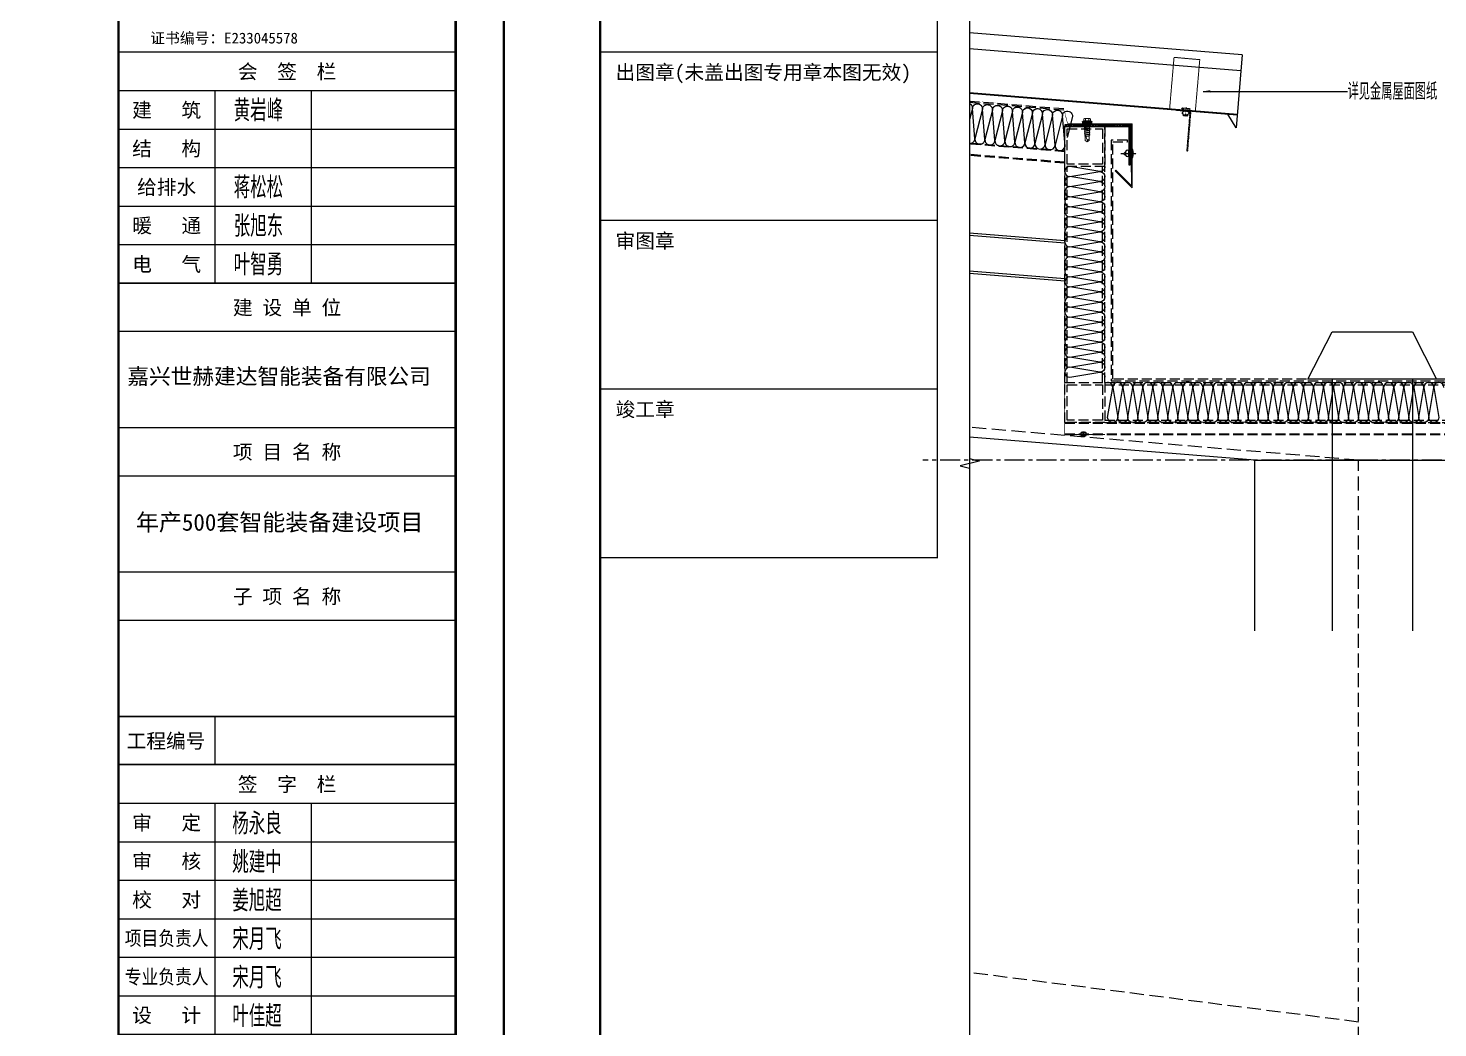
# Model space of a CAD drawing. Extents: x -160106 to 966792, y -663931 to 1550022.
# Drawn here: x -61310 to -59554, y -86193 to -84947 of the extents above; entities that cross this region are included whole.
import ezdxf
from ezdxf.enums import TextEntityAlignment as Align
from ezdxf.xclip import XClip

# ---------------------------------------------------------------- set-up
doc = ezdxf.new("R2010")
doc.units = 0
for name, pattern in [('CENTER', [2, 1.25, -0.25, 0.25, -0.25]), ('DASH', [0.35, 0.25, -0.1]), ('ZN-CENTER', [2, 1.25, -0.25, 0.25, -0.25]), ('ZN-DASH', [0.35, 0.25, -0.1])]:
    doc.linetypes.add(name, pattern=pattern)
for name, color, linetype in [('!ZN6-虚线-8', 8, 'ZN-DASH'), ('!ZN6-轴线-1', 1, 'ZN-CENTER'), ('0-cxFrame', 155, 'Continuous'), ('3符号', 173, 'Continuous'), ('A-AXIS-SYMB', 3, 'Continuous'), ('A-LIN-V', 9, 'Continuous'), ('BWM', 8, 'Continuous'), ('CEN', 1, 'CENTER'), ('DIM', 173, 'Continuous'), ('HATCH', 66, 'Continuous'), ('qianming', 155, 'Continuous'), ('SCREW', 233, 'Continuous'), ('SEAMLOK75 - SHEET', 6, 'Continuous'), ('TEXT', 7, 'Continuous'), ('拉铆钉', 243, 'Continuous'), ('紧固件', 40, 'Continuous'), ('配件', 233, 'Continuous'), ('钢承板', 253, 'Continuous')]:
    doc.layers.add(name, color=color, linetype=linetype)
for name, color, linetype, lineweight in [('0-cxText', 131, 'Continuous', 25), ('0CABR-零部件（螺钉、螺栓、五金件）', 53, 'Continuous', 13), ('S-dim', 81, 'Continuous', 0), ('T码、堵头、配件', 6, 'Continuous', 13), ('屋面板', 6, 'Continuous', 13)]:
    doc.layers.add(name, color=color, linetype=linetype, lineweight=lineweight)
doc.styles.add('BZHZ', font='bzxw', dxfattribs={"width": 0.8, "bigfont": 'bzhz'})
doc.styles.add('cx_biaoti', font='')
doc.styles.add('cx_tuming', font='simhei.ttf')
doc.styles.add('cx_tuqian1', font='')
doc.styles.add('DHTEXT-1', font='ROMANS.shx', dxfattribs={"width": 0.7, "bigfont": 'CHINESE.shx'})
doc.styles.add('图框宋体', font='', dxfattribs={"width": 0.75})
doc.styles.add('黑体', font='simhei.ttf', dxfattribs={"height": 12})
doc.styles.get('cx_biaoti').set_extended_font_data('SimSun')
doc.styles.get('cx_tuqian1').set_extended_font_data('SimSun')
doc.styles.get('图框宋体').set_extended_font_data('SimSun')
doc.dimstyles.new('ZN6', dxfattribs={"dimscale": 6, "dimtxt": 2.5, "dimasz": 1.5, "dimexe": 1, "dimexo": 2, "dimgap": 0.9, "dimtad": 1, "dimdec": 0, "dimdsep": 46, "dimtxsty": 'DHTEXT-1', "dimblk": 'ARCHTICK', "dimcen": 2.5, "dimclrd": 173, "dimclre": 173, "dimclrt": 7, "dimazin": 2, "dimtfac": 1, "dimtdec": 1, "dimtix": 1, "dimtmove": 2, "dimatfit": 3, "dimfxl": 0, "dimtolj": 1, "dimtzin": 0, "dimarcsym": 0})

# ---------------------------------------------------------------- blocks, each defined once
blk = doc.blocks.new('zjcx_lan_huiqian(Dragon)')
for p, q in [((-7000, -800), (0, -800)), ((-5000, -800), (-5000, -4799.999999999942)), ((-3000, -800), (-3000, -4799.999999999942)), ((-7000, -1600), (0, -1600)), ((-7000, -2400), (0, -2400)), ((-7000, -3200), (0, -3200)), ((-7000, -3999.999999999942), (0, -3999.999999999942))]:
    blk.add_line(p, q)
at = {"const_width": 30}
blk.add_lwpolyline([(-7000, 0), (0, 0)], dxfattribs=at)
blk.add_lwpolyline([(-7000, 0), (0, 0), (0, -4799.999999999942), (-7000, -4799.999999999942)], close=True, dxfattribs=at)
at = {"style": 'cx_biaoti'}
for s, p in [('会  签  栏', (-3500, -400)), ('建   筑', (-6000, -1200)), ('结   构', (-6000, -2000)), ('给排水', (-6000, -2800)), ('暖   通', (-6000, -3600)), ('电   气', (-6000, -4399.999999999942))]:
    blk.add_text(s, height=300, dxfattribs=at).set_placement(p, align=Align.MIDDLE)
blk = doc.blocks.new('T-汇签(Dragon)')
at = {"layer": '0-cxFrame'}
blk.add_blockref('zjcx_lan_huiqian(Dragon)', (0, 0), dxfattribs=at)
at = {"layer": 'qianming', "style": 'BZHZ', "width": 0.8}
for s, p in [('黄岩峰', (-4094.274719055444, -1189.085663748607)), ('蒋松松', (-4094.274719055444, -2789.085663748607)), ('张旭东', (-4094.274719055444, -3589.085663748607)), ('叶智勇', (-4094.274719055444, -4389.085663748607))]:
    blk.add_text(s, height=450, dxfattribs=at).set_placement(p, align=Align.MIDDLE)
blk = doc.blocks.new('zjcx_TT(Dragon)')
at = {"layer": '0-cxFrame', "const_width": 30}
blk.add_lwpolyline([(-7000.000000000002, -10200.16164032678), (-1.818989403545856e-12, -10200.16164032678), (0, 0), (-7000, 0)], close=True, dxfattribs=at)
at = {"color": 7, "style": 'cx_biaoti'}
blk.add_text('证书编号：E233045578', height=225, dxfattribs=at).set_placement((-6339.944134078192, -10022.25892318354))
blk = doc.blocks.new('zjcx_lan_qianzi(Dragon)')
for p, q in [((-7000, 4799.999999999942), (0, 4799.999999999942)), ((-5000, 4799.999999999942), (-5000, 0)), ((-3000, 4799.999999999942), (-3000, 0)), ((-7000, 3999.999999999942), (0, 3999.999999999942)), ((-7000, 3199.999999999942), (0, 3199.999999999942)), ((-7000, 2399.999999999942), (0, 2399.999999999942)), ((-7000, 1600), (0, 1600)), ((-7000, 800), (0, 800))]:
    blk.add_line(p, q)
at = {"const_width": 30}
blk.add_lwpolyline([(-7000, 5599.999999999942), (0, 5599.999999999942)], dxfattribs=at)
blk.add_lwpolyline([(-7000, 5599.999999999942), (0, 5599.999999999942), (0, 0), (-7000, 0)], close=True, dxfattribs=at)
at = {"style": 'cx_biaoti'}
for s, p in [('签  字  栏', (-3500, 5199.999999999942)), ('审   定', (-6000, 4399.999999999942)), ('审   核', (-6000, 3599.999999999942)), ('校   对', (-6000, 2799.999999999942)), ('设   计', (-6000, 400))]:
    blk.add_text(s, height=300, dxfattribs=at).set_placement(p, align=Align.MIDDLE)
at = {"style": 'cx_biaoti', "width": 0.85}
for s, p in [('项目负责人', (-6000, 1999.999999999942)), ('专业负责人', (-6000, 1200))]:
    blk.add_text(s, height=300, dxfattribs=at).set_placement(p, align=Align.MIDDLE)
blk = doc.blocks.new('T-签字(Dragon)')
at = {"layer": '0-cxFrame'}
blk.add_blockref('zjcx_lan_qianzi(Dragon)', (0, 0), dxfattribs=at)
at = {"layer": 'qianming', "style": 'BZHZ', "width": 0.8}
for s, p in [('杨永良', (-4124.450566217547, 4400.18369734276)), ('姚建中', (-4124.450566217547, 3600.18369734276)), ('姜旭超', (-4124.450566217547, 2800.18369734276)), ('宋月飞', (-4124.450566217547, 2000.18369734276)), ('宋月飞', (-4124.450566217547, 1200.18369734276)), ('叶佳超', (-4124.450566217547, 400.183697342818))]:
    blk.add_text(s, height=450, dxfattribs=at).set_placement(p, align=Align.MIDDLE)
blk = doc.blocks.new('zjcx_lan_xiangmu(Dragon)')
for p, q in [((-6999.999999999985, 8999.830898785018), (1.455191522836685e-11, 8999.830898785018)), ((-6999.999999999985, 5999.830898785018), (1.455191522836685e-11, 5999.830898785018)), ((-6999.999999999985, 2999.830898785018), (1.455191522836685e-11, 2999.830898785018)), ((-4999.999915669498, 999.999887298196), (-4999.999915669498, 0))]:
    blk.add_line(p, q)
at = {"const_width": 30}
for points in [[(-6999.999999999985, 9999.830898785018), (1.455191522836685e-11, 9999.830898785018)], [(-6999.999999999985, 6999.830898785018), (1.455191522836685e-11, 6999.830898785018)], [(-6999.999999999985, 6999.830898785018), (1.455191522836685e-11, 6999.830898785018)], [(-6999.999999999985, 3999.830898785018), (1.455191522836685e-11, 3999.830898785018)], [(-6999.999999999985, 3999.830898785018), (1.455191522836685e-11, 3999.830898785018)], [(-6999.999999999985, 999.8308987850178), (1.455191522836685e-11, 999.8308987850178)], [(-7000, 0), (0, 0)]]:
    blk.add_lwpolyline(points, dxfattribs=at)
blk.add_lwpolyline([(-6999.999999999971, 9999.830898785018), (0, 9999.830898785018), (0, 0), (-6999.999999999985, 0)], close=True)
at = {"style": 'cx_biaoti'}
for s, p in [('建 设 单 位', (-3499.999999999985, 9499.830898785018)), ('项 目 名 称', (-3499.999999999985, 6499.830898785018)), ('子 项 名 称', (-3499.999999999985, 3499.830898785018)), ('工程编号', (-6012.70547600952, 499.999887298196))]:
    blk.add_text(s, height=300, dxfattribs=at).set_placement(p, align=Align.MIDDLE)
blk = doc.blocks.new('T-项目(Dragon)')
blk.add_blockref('zjcx_lan_xiangmu(Dragon)', (0, 0))
at = {"color": 3, "style": 'cx_tuming'}
for s, height, p in [('嘉兴世赫建达智能装备有限公司', 330, (-6816.12223756907, 7900.783937459113)), ('年产500套智能装备建设项目 ', 350, (-6637.724719101214, 4858.93202238041))]:
    blk.add_text(s, height=height, dxfattribs=at).set_placement(p)
blk = doc.blocks.new('zjcx_T2(Dragon)')
at = {"layer": '0-cxFrame', "const_width": 50}
blk.add_lwpolyline([(-7000.000000000015, 40000), (0, 40000), (0, 0), (-6999.999999999993, 0)], close=True, dxfattribs=at)
at = {"layer": '0-cxFrame'}
for name, p in [('zjcx_TT(Dragon)', (0, 40000)), ('T-汇签(Dragon)', (0, 29799.99999999999)), ('T-项目(Dragon)', (0, 15000.16910121497)), ('T-签字(Dragon)', (0, 9400.169101215026))]:
    blk.add_blockref(name, p, dxfattribs=at)
blk = doc.blocks.new('zjcx_lan_xinxi(Dragon)')
for p, q in [((7000, -3200), (0, -3200)), ((7000, -6700), (0, -6700)), ((7000, -10200), (0, -10200)), ((7000, -13700), (0, -13700)), ((7000, -17200), (0, -17200))]:
    blk.add_line(p, q)
at = {"const_width": 25}
blk.add_lwpolyline([(0, -20700), (7000, -20700), (7000, 0), (0, 0)], close=True, dxfattribs=at)
for points in [[(2500, -3200), (2500, 0)], [(4500, -3200), (4500, 0)], [(0, -800), (7000, -800)], [(0, -1600), (7000, -1600)], [(0, -2400), (7000, -2400)]]:
    blk.add_lwpolyline(points)
for points in [[(7000, -3200), (7000, 0)], [(0, -3200), (7000, -3200)], [(0, -20700), (7000, -20700), (7000, -3200)], [(0, -20700), (7000, -20700)]]:
    blk.add_lwpolyline(points, dxfattribs=at)
at = {"style": '图框宋体'}
for s, p in [('实   名', (3500, -400)), ('签   名', (5750, -400)), ('项目负责人', (1204.01057605783, -1200)), ('专业负责人', (1250.000000000116, -2000)), ('设  计  人', (1250.000000000116, -2800))]:
    blk.add_text(s, height=300, dxfattribs=at).set_placement(p, align=Align.MIDDLE)
for s, p in [('注册（执业）章', (318.3070923574269, -3771.249459879589)), ('预留章', (318.3070923574269, -7271.249459879589)), ('出图章(未盖出图专用章本图无效)', (318.3070923574269, -10771.24945987959)), ('审图章', (318.3070923574269, -14271.24945987959)), ('竣工章', (318.3070923574269, -17771.24945987959))]:
    blk.add_text(s, height=300, dxfattribs=at).set_placement(p)
blk = doc.blocks.new('T-信息(Dragon)')
at = {"layer": '0-cxFrame'}
blk.add_blockref('zjcx_lan_xinxi(Dragon)', (0, 0), dxfattribs=at)
at = {"layer": 'qianming', "color": 3, "style": 'cx_biaoti'}
for s, p in [('宋月飞', (3584.535998108375, -1167.862798611372)), ('宋月飞', (3584.535998108375, -1967.862798611372)), ('叶佳超', (3584.535998108375, -2767.862798611372))]:
    blk.add_text(s, height=350, dxfattribs=at).set_placement(p, align=Align.MIDDLE_CENTER)
blk = doc.blocks.new('TK22.A2 L(Dragon)')
at = {"layer": '0-cxFrame', "color": 7, "const_width": 0.5}
blk.add_lwpolyline([(0, 0), (-594, 0), (-594, 420), (0, 420)], close=True, dxfattribs=at)
at = {"layer": '0-cxFrame', "const_width": 0.5}
for points in [[(-80, 10), (-574, 10), (-574, 410), (-80, 410)], [(-10, 10), (-80, 10), (-80, 410), (-10, 410)]]:
    blk.add_lwpolyline(points, close=True, dxfattribs=at)
at = {"layer": '0-cxFrame', "xscale": 0.01, "yscale": 0.01, "zscale": 0.01}
for name, p in [('T-信息(Dragon)', (-574, 410)), ('zjcx_T2(Dragon)', (-10, 10))]:
    blk.add_blockref(name, p, dxfattribs=at)
at = {"style": '黑体', "flags": 4}
blk.add_attdef('图幅', text='', height=3.3, dxfattribs=at).set_placement((-40, 3), align=Align.RIGHT)
at = {"layer": '0-cxText', "flags": 4}
for tag, height, style, p in [('建设单位', 3.5, 'cx_tuming', (-45, 240)), ('项目名称', 3.5, 'cx_tuming', (-45, 210)), ('子项名称', 3.5, 'cx_tuming', (-45, 180)), ('工程编号', 3.3, 'cx_tuqian1', (-35, 165)), ('图名1', 3.5, 'cx_tuming', (-45, 87)), ('图名2', 3.5, 'cx_tuming', (-45, 79)), ('图名3', 3.5, 'cx_tuming', (-45, 71)), ('出图日期', 3.3, 'cx_tuqian1', (-39, 60)), ('专业', 3.3, 'cx_tuqian1', (-55, 52)), ('图号', 3.3, 'cx_tuqian1', (-55, 44)), ('版次', 3.3, 'cx_tuqian1', (-20, 44))]:
    blk.add_attdef(tag, text='', height=height, dxfattribs=dict(at, style=style)).set_placement(p, align=Align.MIDDLE)
at = {"layer": 'Defpoints', "color": 6, "flags": 4}
for tag, height, style, p in [('tufu', 3.3, '黑体', (-12, 12)), ('dwfname', 4, 'cx_tuqian1', (-80, 3))]:
    blk.add_attdef(tag, text='', height=height, dxfattribs=dict(at, style=style)).set_placement(p, align=Align.RIGHT)
blk = doc.blocks.new('*U2937')
at = {"layer": '拉铆钉'}
blk.add_line((-2.070018235688621, 2.91056068135731e-12), (4.136920892400445, 4.150901844468535e-12), dxfattribs=at)
for points in [[(-0.399999999999999, 3.20000000000291, 0.3760483909833032), (-0.4000000000029109, -3.19999999999709)], [(3.371954104258981, -1.279999999977222), (3.451954104238899, -1.279999999977222, 0.4142135623730952), (3.691954104276151, -1.040000000033102), (3.691954104277606, 1.040000000041404, 0.4142135623763708), (3.451954104238899, 1.279999999985525), (3.371954104257524, 1.279999999985525)]]:
    blk.add_lwpolyline(points, format="xyb", dxfattribs=at)
for points in [[(-2.91100477056716e-12, -3.19999999999709), (8.881784197001252e-16, 3.20000000000291), (-0.399999999999999, 3.20000000000291), (-0.4000000000029109, -3.19999999999709)], [(1.611954104294776, -1.599999999995849), (0, -1.600000000002911), (4.440892098500626e-16, 1.60000000000291), (1.611954104294778, 1.600000000004151)]]:
    blk.add_lwpolyline(points, close=True, dxfattribs=at)
blk.add_lwpolyline([(2.73195410431486, 3.200000000004152), (2.251954104240354, 3.200000000004152, 0.4142135623730949), (1.611954104296233, 2.559999999966899), (1.611954104294776, -2.559999999958596, 0.414213562373095), (2.251954104238897, -3.199999999995848), (2.731954104313403, -3.199999999995848, 0.4142135623761391), (3.371954104257524, -2.559999999958596), (3.371954104258981, 2.559999999966898, 0.4142135623730951)], format="xyb", close=True, dxfattribs=at)
blk = doc.blocks.new('20250908100738', base_point=(-59332.1393258937, -80635.90086968135))
at = {"layer": '0CABR-零部件（螺钉、螺栓、五金件）'}
h = blk.add_hatch(dxfattribs=at)
h.set_pattern_fill('DOTS', color=8, scale=0.1, angle=-0.002661272282224477, style=0)
h.set_pattern_definition([(359.9973387277178, (0, 0), (0.07938237352859918, 0.1587463130216445), [0, -0.15875])])
h.paths.add_polyline_path([(-60030.3824507474, -80634.38103214893), (-60041.93245073463, -80634.38049567494), (-60041.93252226456, -80635.9204956732), (-60030.3825222772, -80635.92103214719)])
at = {"layer": 'HATCH', "ltscale": 10}
h = blk.add_hatch(dxfattribs=at)
h.set_pattern_fill('ACET-2D-ANSI32', color=8, scale=0.5)
h.set_pattern_definition([(45, (-63144.58834005187, -91761.65499822197), (-1.683798022700466, 1.683798022700467), []), (45, (-63143.46580755187, -91761.65499822197), (-1.683798022700466, 1.683798022700467), [])])
h.paths.add_polyline_path([(-60064.15782018399, -80637.33467656965), (-60064.15782018399, -80639.33467656965), (-59984.15782018399, -80639.33467656965), (-59984.15782018399, -80687.33467656965), (-59982.15782018399, -80687.33467656965), (-59982.15782018399, -80637.33467656965)])
at = {"layer": 'T码、堵头、配件', "linetype": 'DASH', "ltscale": 3, "extrusion": (-0.3383698745018873, 0.01788007018710969, 0.9408433084842986)}
h = blk.add_hatch(dxfattribs=at)
h.set_pattern_fill('NET', color=8, scale=2.000000000000001, angle=45, style=0)
h.set_pattern_definition([(45, (0, 0), (-4.49012806053458, 4.49012806053458), []), (135, (0, 0), (-4.49012806053458, -4.49012806053458), [])])
h.paths.add_polyline_path([(83603.27852215525, -52305.86639476822), (83604.45667204913, -52271.69619351257), (83669.41807070802, -52273.93598906791), (83668.23992081448, -52308.10619032376)])
at = {"color": 8, "ltscale": 50}
for p, q in [((-60924.04461931374, -80547.73172558771), (-60065.39904599218, -80617.11720272046)), ((-60924.04461931374, -80549.23661507454), (-60065.00200325374, -80618.65417645799)), ((-60064.15782018399, -80669.98896177483), (-60924.04461931374, -80600.50318360116)), ((-60064.15782018399, -80670.79156950148), (-60924.04461931374, -80601.3057913277)), ((-60064.15782018399, -80683.9342710216), (-60924.04461931374, -80614.44849284782)), ((-60064.15782018399, -80684.23524891897), (-60924.04461931374, -80614.74947074518)), ((-60064.15782018399, -80685.03785664527), (-60924.04461931374, -80615.55207847149)), ((-60064.15782018399, -80958.24376747882), (-60064.15782018399, -80639.33467656965)), ((-60014.15782018399, -80958.24376747929), (-60014.15782018399, -80639.33467656965)), ((-59986.15782018399, -80656.30783302788), (-60006.15782018399, -80656.30783302835)), ((-60006.15782018399, -80656.30783302835), (-60006.15782018399, -80956.30783302835)), ((-60004.15782018399, -80954.30783302835), (-60004.15782018399, -80658.30783302835)), ((-60004.15782018399, -80658.30783302835), (-59986.15782018399, -80658.30783302788)), ((-59986.15782018399, -80658.30783302788), (-59986.15782018399, -80656.30783302788)), ((-60061.15782018399, -80958.24376747929), (-60061.15782018399, -80689.33467656965)), ((-60017.15782018399, -80958.24376747929), (-60017.15782018399, -80689.33467656965)), ((-60014.15782018399, -80958.24376747975), (-59248.15782018376, -80958.24376747836)), ((-60006.15782018399, -80956.30783302835), (-59306.15782018399, -80956.30783302788)), ((-59308.15782018399, -80954.30783302788), (-60004.15782018399, -80954.30783302835)), ((-60014.15782018376, -80961.24376747882), (-59298.15782018376, -80961.24376747882)), ((-60064.15782018376, -81008.24376747882), (-59248.15782018376, -81008.24376747882)), ((-60064.15782018423, -81009.0437674791), (-59248.1578201833, -81009.0437674791)), ((-60014.15782018376, -81005.24376747882), (-59298.15782018376, -81005.24376747882)), ((-60014.15782018376, -81008.24376747882), (-59248.15782018376, -81008.24376747882)), ((-60064.15782018423, -81022.44376747948), (-59248.1578201833, -81022.44376747901)), ((-60064.15782018423, -81023.24376747882), (-59248.1578201833, -81023.24376747882))]:
    blk.add_line(p, q, dxfattribs=at)
for points in [[(-60014.15782018399, -80639.33467656965), (-60014.15782018399, -80689.33467656965), (-60064.15782018399, -80689.33467656965), (-60064.15782018399, -80639.33467656965)], [(-60017.15782018399, -80642.33467656965), (-60017.15782018399, -80686.33467656965), (-60061.15782018399, -80686.33467656965), (-60061.15782018399, -80642.33467656965)], [(-60014.15782018376, -80958.24376747882), (-60014.15782018376, -81008.24376747882), (-60064.15782018376, -81008.24376747882), (-60064.15782018376, -80958.24376747882)], [(-60017.15782018376, -80961.24376747882), (-60017.15782018376, -81005.24376747882), (-60061.15782018376, -81005.24376747882), (-60061.15782018376, -80961.24376747882)]]:
    blk.add_lwpolyline(points, close=True, dxfattribs=at)
at = {"color": 8}
blk.add_rational_spline([(-59926.25951795147, -80619.13495079237, -0.00907117074526677), (-59912.78836513128, -80620.31952593634, 3.575780367958976), (-59909.21065074931, -80620.7039699334, 8.377047139743842), (-59908.59317665801, -80620.77032073222, 9.205692895280697), (-59908.21622466893, -80621.54690213008, 9.777671042684267), (-59907.83927267979, -80622.32348352773, 10.34964919011694), (-59907.92365615592, -80623.35538467365, 10.32990268788129), (-59909.80806368156, -80646.39925978259, 9.888934158530935), (-59911.69247120707, -80669.44313489141, 9.447965629209682), (-59911.54339977445, -80669.45915339126, 9.64801841140437), (-59911.39432834197, -80669.47517189123, 9.848071193497196), (-59909.50992081638, -80646.43129678229, 10.28903972287666), (-59907.62551329064, -80623.38742167335, 10.73000825227067), (-59907.52425311943, -80622.14914029809, 10.75370405486323), (-59907.97659550631, -80621.21724262119, 10.06733027796148), (-59908.42893789322, -80620.28534494371, 9.380956501074287), (-59909.16990680286, -80620.20572398505, 8.386581594400957), (-59912.74762118478, -80619.821279988, 3.585314822659746), (-59926.21877400485, -80618.63670484391, 0.0004632840137107472), (-59926.23914597822, -80618.88582781814, -0.004303943380329927), (-59926.25951795147, -80619.13495079237, -0.00907117074526677)], [1, 1, 1, 0.9238795325093009, 1, 0.9238795325093009, 1, 1, 1, 1, 1, 1, 1, 0.9238795325096482, 1, 0.9238795325096482, 1, 1, 1, 1, 1], degree=2, knots=[0, 0, 0, 1, 1, 1.785398163407828, 1.785398163407828, 2.570796326815654, 2.570796326815654, 3.570796326815654, 3.570796326815654, 4.570796326815654, 4.570796326815654, 5.570796326815654, 5.570796326815654, 6.356194490221665, 6.356194490221665, 7.141592653627678, 7.141592653627678, 8.14159265362768, 8.14159265362768, 9.14159265362768, 9.14159265362768, 9.14159265362768], dxfattribs=at)
at = {"layer": '0CABR-零部件（螺钉、螺栓、五金件）', "color": 8, "ltscale": 1000}
for p, q in [((-60042.31741496912, -80633.61047779329), (-60040.39236132399, -80632.45556720684)), ((-60042.31741496912, -80633.61047779329), (-60029.99741498258, -80633.6110500322)), ((-60042.31741496912, -80633.61047779329), (-60042.03259465242, -80634.38049102346)), ((-60042.03259465242, -80634.38049102346), (-60030.28230682955, -80634.3810368004)), ((-60041.93245073469, -80634.38049567494), (-60041.93252226456, -80635.9204956732)), ((-60041.93252226456, -80635.9204956732), (-60030.3825222772, -80635.92103214719)), ((-60040.39223694633, -80629.77778220104), (-60040.39236132399, -80632.45556720684)), ((-60040.39236132399, -80632.45556720684), (-60031.92236133292, -80632.4559606211)), ((-60039.33346826555, -80629.37561638698), (-60032.98096827236, -80629.37591144767)), ((-60038.27473694844, -80629.77788055461), (-60038.27486132611, -80632.45566556041)), ((-60034.03973695314, -80629.77807726173), (-60034.0398613308, -80632.45586226752)), ((-60031.92223695526, -80629.7781756153), (-60031.92236133292, -80632.4559606211)), ((-60029.99741498258, -80633.6110500322), (-60031.92236133292, -80632.4559606211)), ((-60030.38245074734, -80634.38103214893), (-60030.3825222772, -80635.92103214719)), ((-60029.99741498258, -80633.6110500322), (-60030.28230682961, -80634.3810368004))]:
    blk.add_line(p, q, dxfattribs=at)
at = {"layer": '0CABR-零部件（螺钉、螺栓、五金件）', "color": 8, "ltscale": 0.03}
for p, q in [((-60038.89670434356, -80640.73051401926), (-60039.76517749828, -80641.23187368104)), ((-60038.89675092157, -80641.73331401825), (-60039.76517749828, -80641.23187368104)), ((-60039.76517749828, -80641.23187368104), (-60032.55041682506, -80642.4346794599)), ((-60038.89659263905, -80638.32557535524), (-60039.76506579378, -80638.82693501691)), ((-60038.89663921707, -80639.32837535405), (-60039.76506579378, -80638.82693501691)), ((-60039.76506579378, -80638.82693501691), (-60032.55030512049, -80640.02973946257)), ((-60038.89648093455, -80635.92063669115), (-60039.76495408927, -80636.42199635289)), ((-60038.89652751257, -80636.92343669003), (-60039.76495408927, -80636.42199635289)), ((-60032.55019341599, -80637.62480079844), (-60039.76495408927, -80636.42199635289)), ((-60038.89675092157, -80641.73331401825), (-60038.89681604812, -80643.13545401664)), ((-60033.41888944649, -80642.9360391216), (-60038.89675092157, -80641.73331401825)), ((-60038.89663921707, -80639.32837535405), (-60038.89670434356, -80640.73051401926)), ((-60033.41884286847, -80641.9332391228), (-60038.89670434356, -80640.73051401926)), ((-60038.89663921707, -80639.32837535405), (-60033.41877774192, -80640.53109912429)), ((-60038.89652751257, -80636.92343669003), (-60038.89659263905, -80638.32557535524)), ((-60033.4187311639, -80639.52829912535), (-60038.89659263905, -80638.32557535524)), ((-60038.89652751257, -80636.92343669003), (-60033.41866603742, -80638.12616046026)), ((-60038.89648093455, -80635.92063669115), (-60033.4186194594, -80637.12336046126)), ((-60033.41888944649, -80642.9360391216), (-60032.55041682506, -80642.4346794599)), ((-60033.41877774192, -80640.53109912429), (-60033.41884286847, -80641.9332391228)), ((-60033.41884286847, -80641.9332391228), (-60032.55041682506, -80642.4346794599)), ((-60033.41877774192, -80640.53109912429), (-60032.55030512049, -80640.02973946257)), ((-60033.41866603742, -80638.12616046026), (-60033.4187311639, -80639.52829912535)), ((-60033.4187311639, -80639.52829912535), (-60032.55030512049, -80640.02973946257)), ((-60033.41866603742, -80638.12616046026), (-60032.55019341599, -80637.62480079844)), ((-60033.41856360715, -80635.92089112927), (-60033.4186194594, -80637.12336046126)), ((-60033.4186194594, -80637.12336046126), (-60032.55019341599, -80637.62480079844)), ((-60038.89703945713, -80647.9453313449), (-60039.76551261186, -80648.4466910066)), ((-60032.55075193857, -80649.64949545226), (-60039.76551261186, -80648.4466910066)), ((-60038.89708603515, -80648.94813134384), (-60039.76551261186, -80648.4466910066)), ((-60038.89692775263, -80645.54039268082), (-60039.76540090735, -80646.04175234251)), ((-60038.89697433064, -80646.54319267964), (-60039.76540090735, -80646.04175234251)), ((-60039.76540090735, -80646.04175234251), (-60032.55064023407, -80647.24455678812)), ((-60038.89681604812, -80643.13545401664), (-60039.76528920285, -80643.63681367849)), ((-60038.89686262614, -80644.13825401562), (-60039.76528920285, -80643.63681367849)), ((-60032.55052852957, -80644.83961812392), (-60039.76528920285, -80643.63681367849)), ((-60038.6827753395, -80650.49763329978), (-60039.40121727113, -80650.91238126342)), ((-60039.40121727113, -80650.91238126342), (-60038.62438715738, -80651.09653867915)), ((-60038.59707217041, -80651.3767039481), (-60039.40121727113, -80650.91238126342)), ((-60038.89708603515, -80648.94813134384), (-60033.41922456, -80650.15085511396)), ((-60038.67282941125, -80650.59964976186), (-60038.89708603515, -80648.94813134384)), ((-60038.89697433064, -80646.54319267964), (-60038.89703945713, -80647.94533134485)), ((-60038.89703945713, -80647.94533134485), (-60033.41917798198, -80649.14805511503)), ((-60038.89703945713, -80647.9453313449), (-60033.41917798198, -80649.14805511503)), ((-60033.4191128555, -80647.74591644981), (-60038.89697433064, -80646.54319267964)), ((-60038.89686262614, -80644.13825401562), (-60038.89692775263, -80645.54039268082)), ((-60033.41906627748, -80646.74311645083), (-60038.89692775263, -80645.54039268082)), ((-60038.89686262614, -80644.13825401562), (-60033.41900115099, -80645.3409777858)), ((-60038.89681604812, -80643.13545401664), (-60033.41895457298, -80644.33817778682)), ((-60038.67282941125, -80650.59964976186), (-60038.56319497733, -80651.72419485543)), ((-60038.56319497733, -80651.72419485543), (-60038.56343389344, -80656.86793183893)), ((-60038.56343389344, -80656.86793183893), (-60036.31183646029, -80658.44466308947)), ((-60038.40202627358, -80650.41727967325), (-60036.14856068497, -80656.06691067072)), ((-60038.39105334003, -80650.45459351628), (-60035.29294292138, -80651.40730141831)), ((-60038.17064681965, -80651.20410242118), (-60037.31388558588, -80651.40720754964)), ((-60033.75330292306, -80651.40737293146), (-60038.11093225169, -80651.40717052844)), ((-60033.75355656528, -80656.86815524795), (-60036.00530046057, -80658.44467732744)), ((-60033.75330292306, -80651.40737293146), (-60033.75355656528, -80656.86815524795)), ((-60033.75330292306, -80651.40737293146), (-60033.41922456, -80650.15085511396)), ((-60033.41922456, -80650.15085511396), (-60032.55075193857, -80649.64949545226)), ((-60033.4191128555, -80647.74591644981), (-60033.41917798198, -80649.14805511503)), ((-60033.41917798198, -80649.14805511503), (-60032.55075193857, -80649.64949545226)), ((-60033.4191128555, -80647.74591644981), (-60032.55064023407, -80647.24455678812)), ((-60033.41900115099, -80645.3409777858), (-60033.41906627748, -80646.74311645083)), ((-60033.41906627748, -80646.74311645083), (-60032.55064023407, -80647.24455678812)), ((-60033.41900115099, -80645.3409777858), (-60032.55052852957, -80644.83961812392)), ((-60033.41888944649, -80642.9360391216), (-60033.41895457298, -80644.33817778682)), ((-60033.41895457298, -80644.33817778682), (-60032.55052852957, -80644.83961812392))]:
    blk.add_line(p, q, dxfattribs=at)
at = {"layer": '0CABR-零部件（螺钉、螺栓、五金件）', "color": 8, "ltscale": 1000}
for centre, radius, start, end in [((-60039.33354233057, -80630.97019700696), 1.594580621727456, 48.39416125685035, 131.6005161983491), ((-60036.15748650594, -80635.15076391112), 5.775000000000001, 68.48715045903293, 111.5075269966325), ((-60032.98104233739, -80630.97049206764), 1.594580621727456, 48.39416125685035, 131.6005161983491)]:
    blk.add_arc(centre, radius, start, end, dxfattribs=at)
at = {"layer": '0CABR-零部件（螺钉、螺栓、五金件）', "color": 8, "ltscale": 0.03}
for centre, radius, start, end in [((-60038.543321537, -80650.4588304438), 0.1472779333333333, 16.37487372620178, 187.7363287331207), ((-60036.15855829387, -80658.22579020863), 0.26721544, 234.997338725827, 304.9973387293844), ((-60035.22246897414, -80657.27880702046), 1.525235866666664, 15.61922473009297, 127.3858387284853), ((-60039.14863823451, -80657.30585132455), 3.245833199999998, 338.582028723265, 22.43908972712014)]:
    blk.add_arc(centre, radius, start, end, dxfattribs=at)
at = {"layer": 'A-AXIS-SYMB', "color": 8, "ltscale": 10}
for p, q in [((-60064.15782018399, -80781.85993400225), (-60269.68837532509, -80765.25140997718)), ((-60064.15782018399, -80784.86971297624), (-60269.93001183216, -80768.2416627756)), ((-60064.15782018399, -80832.02291690439), (-60278.2010296415, -80814.7265018569)), ((-60064.15782018399, -80829.0131379304), (-60277.95939313438, -80811.73624905836))]:
    blk.add_line(p, q, dxfattribs=at)
at = {"layer": 'A-LIN-V', "color": 8, "ltscale": 1000}
for p, q in [((-59827.15781265111, -81055.33036605033), (-60924.04461931374, -80966.69305084736)), ((-59827.15781264925, -81267.8501668734), (-59827.15781264925, -81055.33036605033)), ((-59827.15781264901, -81055.33036605045), (-59248.15782018391, -81055.33036605045))]:
    blk.add_line(p, q, dxfattribs=at)
at = {"layer": 'A-LIN-V', "color": 8}
for points in [[(-59761.15782018376, -80954.30783302788), (-59731.15782018376, -80895.04769257814), (-59631.15782018376, -80895.04769257814), (-59601.15782018376, -80954.30783302788), (-59761.15782018376, -80954.30783302788)], [(-59731.15782018376, -80954.30783302788), (-59731.15782018376, -81267.85016687328)], [(-59631.15782018376, -80954.30783302788), (-59631.15782018376, -81267.85016687328)]]:
    blk.add_lwpolyline(points, dxfattribs=at)
at = {"layer": 'BWM', "color": 8}
for points in [[(-60203.40135842597, -80657.22512642524, 0.2187970037057233), (-60200.84650965813, -80652.67304202667), (-60204.05428915131, -80614.8086768435, -1), (-60191.59490249106, -80615.81549562301), (-60200.84650965813, -80652.67304202667, 1), (-60188.38712299811, -80653.67986080618), (-60191.59490249106, -80615.81549562301, -1), (-60179.13551583151, -80616.82231440264), (-60188.38712299811, -80653.67986080618, 1), (-60175.92773633809, -80654.68667958569), (-60179.13551583151, -80616.82231440264, -1), (-60166.67612917125, -80617.82913318215), (-60175.92773633809, -80654.68667958569, 1), (-60163.46834967807, -80655.6934983652), (-60166.67612917125, -80617.82913318215, -1), (-60154.216742511, -80618.83595196166), (-60163.46834967807, -80655.6934983652, 1), (-60151.00896301782, -80656.70031714483), (-60154.216742511, -80618.83595196166, -1), (-60141.75735585122, -80619.84277074118), (-60151.00896301782, -80656.70031714483, 1), (-60138.5495763578, -80657.70713592434), (-60141.75735585122, -80619.84277074118, -1), (-60129.29796919096, -80620.84958952069), (-60138.5495763578, -80657.70713592434, 1), (-60126.09018969778, -80658.71395470385), (-60129.29796919096, -80620.84958952069, -1), (-60116.83858253071, -80621.85640830031), (-60126.09018969778, -80658.71395470385, 1), (-60113.63080303753, -80659.72077348336), (-60116.83858253071, -80621.85640830031, -1), (-60104.37919587093, -80622.86322707983), (-60113.63080303753, -80659.72077348336, 1), (-60101.17141637751, -80660.72759226299), (-60104.37919587093, -80622.86322707983, -0.4194044572863238), (-60097.53597288332, -80617.14682285822)], [(-60116.18565180546, -80664.27285788194, 0.2187970037050265), (-60113.63080303762, -80659.72077348336), (-60116.8385825308, -80621.8564083002, -1), (-60104.37919587055, -80622.86322707971), (-60113.63080303762, -80659.72077348336, 1), (-60101.1714163776, -80660.72759226288), (-60104.37919587055, -80622.86322707971, -1), (-60091.91980921099, -80623.87004585934), (-60101.1714163776, -80660.72759226288, 1), (-60088.71202971758, -80661.73441104239), (-60091.91980921099, -80623.87004585934, -1), (-60079.46042255074, -80624.87686463885), (-60088.71202971758, -80661.73441104239, 1), (-60076.25264305756, -80662.7412298219), (-60079.46042255074, -80624.87686463885, -1), (-60067.00103589049, -80625.88368341836), (-60076.25264305756, -80662.7412298219, 1), (-60063.79325639731, -80663.74804860153), (-60067.00103589049, -80625.88368341836, -1), (-60054.5416492307, -80626.89050219787), (-60061.15782018399, -80653.24871472616)], [(-60014.15782018399, -80689.33467656918, -0.414214), (-60020.40782018399, -80695.58467656918), (-60057.8907892897, -80689.3375150518, 1), (-60057.8907892897, -80701.8375150518), (-60020.40782018399, -80695.58467656918, -1), (-60020.40782018399, -80708.08467656918), (-60057.8907892897, -80701.8375150518, 1), (-60057.8907892897, -80714.3375150518), (-60020.40782018399, -80708.08467656918, -1), (-60020.40782018399, -80720.58467656918), (-60057.8907892897, -80714.3375150518, 1), (-60057.8907892897, -80726.8375150518), (-60020.40782018399, -80720.58467656918, -1), (-60020.40782018399, -80733.08467656918), (-60057.8907892897, -80726.8375150518, 1), (-60057.8907892897, -80739.3375150518), (-60020.40782018399, -80733.08467656918, -1), (-60020.40782018399, -80745.58467656918), (-60057.8907892897, -80739.3375150518, 1), (-60057.8907892897, -80751.8375150518), (-60020.40782018399, -80745.58467656918, -1), (-60020.40782018399, -80758.08467656918), (-60057.8907892897, -80751.8375150518, 1), (-60057.8907892897, -80764.3375150518), (-60020.40782018399, -80758.08467656918, -1), (-60020.40782018399, -80770.58467656918), (-60057.8907892897, -80764.3375150518, 1), (-60057.8907892897, -80776.8375150518), (-60020.40782018399, -80770.58467656918, -1), (-60020.40782018399, -80783.08467656918), (-60057.8907892897, -80776.8375150518, 1), (-60057.8907892897, -80789.3375150518), (-60020.40782018399, -80783.08467656918, -1), (-60020.40782018399, -80795.58467656918), (-60057.8907892897, -80789.3375150518, 1), (-60057.8907892897, -80801.8375150518), (-60020.40782018399, -80795.58467656918, -1), (-60020.40782018399, -80808.08467656918), (-60057.8907892897, -80801.8375150518, 1), (-60057.8907892897, -80814.3375150518), (-60020.40782018399, -80808.08467656918, -1), (-60020.40782018399, -80820.58467656918), (-60057.8907892897, -80814.3375150518, 1), (-60057.8907892897, -80826.8375150518), (-60020.40782018399, -80820.58467656918, -1), (-60020.40782018399, -80833.08467656918), (-60057.8907892897, -80826.8375150518, 1), (-60057.8907892897, -80839.3375150518), (-60020.40782018399, -80833.08467656918, -1), (-60020.40782018399, -80845.58467656918), (-60057.8907892897, -80839.3375150518, 1), (-60057.8907892897, -80851.8375150518), (-60020.40782018399, -80845.58467656918, -1), (-60020.40782018399, -80858.08467656918), (-60057.8907892897, -80851.8375150518, 1), (-60057.8907892897, -80864.3375150518), (-60020.40782018399, -80858.08467656918, -1), (-60020.40782018399, -80870.58467656918), (-60057.8907892897, -80864.3375150518, 1), (-60057.8907892897, -80876.8375150518), (-60020.40782018399, -80870.58467656918, -1), (-60020.40782018399, -80883.08467656918), (-60057.8907892897, -80876.8375150518, 1), (-60057.8907892897, -80889.3375150518), (-60020.40782018399, -80883.08467656918, -1), (-60020.40782018399, -80895.58467656918), (-60057.8907892897, -80889.3375150518, 1), (-60057.8907892897, -80901.8375150518), (-60020.40782018399, -80895.58467656918, -1), (-60020.40782018399, -80908.08467656918), (-60057.8907892897, -80901.8375150518, 1), (-60057.8907892897, -80914.3375150518), (-60020.40782018399, -80908.08467656918, -1), (-60020.40782018399, -80920.58467656918), (-60057.8907892897, -80914.3375150518, 1), (-60057.8907892897, -80926.8375150518), (-60020.40782018399, -80920.58467656918, -1), (-60020.40782018399, -80933.08467656918), (-60057.8907892897, -80926.8375150518, 1), (-60057.8907892897, -80939.3375150518), (-60020.40782018399, -80933.08467656918, -1), (-60020.40782018399, -80945.58467656918), (-60057.8907892897, -80939.3375150518, 1), (-60057.8907892897, -80951.8375150518), (-60020.40782018399, -80945.58467656918, -0.414214), (-60014.15782018399, -80951.83467656918)], [(-59591.90782018399, -80964.49376747929, 1), (-59604.40782018399, -80964.49376747929), (-59598.16065866661, -81001.976736585, -1), (-59610.66065866661, -81001.97673658453), (-59604.40782018399, -80964.49376747929, 1), (-59616.90782018399, -80964.49376747882), (-59610.66065866661, -81001.97673658453, -1), (-59623.16065866661, -81001.97673658453), (-59616.90782018399, -80964.49376747882, 1), (-59629.40782018399, -80964.49376747882), (-59623.16065866661, -81001.97673658453, -1), (-59635.66065866661, -81001.97673658453), (-59629.40782018399, -80964.49376747882, 1), (-59641.90782018399, -80964.49376747882), (-59635.66065866661, -81001.97673658453, -1), (-59648.16065866661, -81001.97673658453), (-59641.90782018399, -80964.49376747882, 1), (-59654.40782018399, -80964.49376747882), (-59648.16065866661, -81001.97673658453, -1), (-59660.66065866661, -81001.97673658453), (-59654.40782018399, -80964.49376747882, 1), (-59666.90782018399, -80964.49376747882), (-59660.66065866661, -81001.97673658453, -1), (-59673.16065866661, -81001.97673658453), (-59666.90782018399, -80964.49376747882, 1), (-59679.40782018399, -80964.49376747929), (-59673.16065866661, -81001.97673658453, -1), (-59685.66065866661, -81001.976736585), (-59679.40782018399, -80964.49376747929, 1), (-59691.90782018399, -80964.49376747929), (-59685.66065866661, -81001.976736585, -1), (-59698.16065866661, -81001.976736585), (-59691.90782018399, -80964.49376747929, 1), (-59704.40782018399, -80964.49376747929), (-59698.16065866661, -81001.976736585, -1), (-59710.66065866661, -81001.976736585), (-59704.40782018399, -80964.49376747929, 1), (-59716.90782018399, -80964.49376747929), (-59710.66065866661, -81001.976736585, -1), (-59723.16065866661, -81001.97673658453), (-59716.90782018399, -80964.49376747929, 1), (-59729.40782018399, -80964.49376747882), (-59723.16065866661, -81001.97673658453, -1), (-59735.66065866661, -81001.97673658453), (-59729.40782018399, -80964.49376747882, 1), (-59741.90782018399, -80964.49376747882), (-59735.66065866661, -81001.97673658453, -1), (-59748.16065866661, -81001.97673658453), (-59741.90782018399, -80964.49376747882, 1), (-59754.40782018399, -80964.49376747882), (-59748.16065866661, -81001.97673658453, -1), (-59760.66065866661, -81001.97673658453), (-59754.40782018399, -80964.49376747882, 1), (-59766.90782018399, -80964.49376747882), (-59760.66065866661, -81001.97673658453, -1), (-59773.16065866661, -81001.97673658453), (-59766.90782018399, -80964.49376747882, 1), (-59779.40782018399, -80964.49376747882), (-59773.16065866661, -81001.97673658453, -1), (-59785.66065866661, -81001.97673658453), (-59779.40782018399, -80964.49376747882, 1), (-59791.90782018399, -80964.49376747882), (-59785.66065866661, -81001.97673658453, -1), (-59798.16065866661, -81001.976736585), (-59791.90782018399, -80964.49376747882, 1), (-59804.40782018399, -80964.49376747929), (-59798.16065866661, -81001.976736585, -1), (-59810.66065866661, -81001.976736585), (-59804.40782018399, -80964.49376747929, 1), (-59816.90782018399, -80964.49376747929), (-59810.66065866661, -81001.976736585, -1), (-59823.16065866661, -81001.976736585), (-59816.90782018399, -80964.49376747929, 1), (-59829.40782018399, -80964.49376747929), (-59823.16065866661, -81001.976736585, -1), (-59835.66065866661, -81001.97673658453), (-59829.40782018399, -80964.49376747929, 1), (-59841.90782018399, -80964.49376747882), (-59835.66065866661, -81001.97673658453, -1), (-59848.16065866661, -81001.97673658453), (-59841.90782018399, -80964.49376747882, 1), (-59854.40782018399, -80964.49376747882), (-59848.16065866661, -81001.97673658453, -1), (-59860.66065866661, -81001.97673658453), (-59854.40782018399, -80964.49376747882, 1), (-59866.90782018399, -80964.49376747882), (-59860.66065866661, -81001.97673658453, -1), (-59873.16065866661, -81001.97673658453), (-59866.90782018399, -80964.49376747882, 1), (-59879.40782018399, -80964.49376747882), (-59873.16065866661, -81001.97673658453, -1), (-59885.66065866661, -81001.97673658453), (-59879.40782018399, -80964.49376747882, 1), (-59891.90782018399, -80964.49376747882), (-59885.66065866661, -81001.97673658453, -1), (-59898.16065866661, -81001.97673658453), (-59891.90782018399, -80964.49376747882, 1), (-59904.40782018399, -80964.49376747882), (-59898.16065866661, -81001.97673658453, -1), (-59910.66065866661, -81001.97673658453), (-59904.40782018399, -80964.49376747882, 1), (-59916.90782018399, -80964.49376747929), (-59910.66065866661, -81001.97673658453, -1), (-59923.16065866661, -81001.976736585), (-59916.90782018399, -80964.49376747929, 1), (-59929.40782018399, -80964.49376747929), (-59923.16065866661, -81001.976736585, -1), (-59935.66065866661, -81001.976736585), (-59929.40782018399, -80964.49376747929, 1), (-59941.90782018399, -80964.49376747882), (-59935.66065866661, -81001.976736585, -1), (-59948.16065866661, -81001.97673658453), (-59941.90782018399, -80964.49376747882, 1), (-59954.40782018399, -80964.49376747882), (-59948.16065866661, -81001.97673658453, -1), (-59960.66065866661, -81001.97673658453), (-59954.40782018399, -80964.49376747882, 1), (-59966.90782018399, -80964.49376747882), (-59960.66065866661, -81001.97673658453, -1), (-59973.16065866661, -81001.97673658453), (-59966.90782018399, -80964.49376747882, 1), (-59979.40782018399, -80964.49376747882), (-59973.16065866661, -81001.97673658453, -1), (-59985.66065866661, -81001.97673658453), (-59979.40782018399, -80964.49376747882, 1), (-59991.90782018399, -80964.49376747882), (-59985.66065866661, -81001.97673658453, -1), (-59998.16065866661, -81001.97673658453), (-59991.90782018399, -80964.49376747882, 1), (-60004.40782018399, -80964.49376747882), (-59998.16065866661, -81001.97673658453, -1), (-60010.66065866661, -81001.97673658453), (-60004.40782018399, -80964.49376747882, 0.414214), (-60010.65782018399, -80958.24376747882)]]:
    blk.add_lwpolyline(points, format="xyb", dxfattribs=at)
at = {"layer": 'CEN', "color": 8, "ltscale": 0.3}
blk.add_line((-59994.19738087062, -80672.90238403142, 9.931833344892007e-09), (-59975.15562476237, -80672.90238403142, 9.93167726231291e-09), dxfattribs=at)
at = {"layer": 'S-dim', "color": 8, "ltscale": 10}
blk.add_line((-60109.82310254168, -81032.48861439581), (-60215.47870141915, -81023.95079114541), dxfattribs=at)
at = {"layer": 'SCREW', "color": 8, "ltscale": 1000}
for p, q in [((-59990.0532545473, -80672.6772246448, 9.931799619998284e-09), (-59990.34631984409, -80673.5611148221, 9.931801064663771e-09)), ((-59990.34631984409, -80673.5611148221, 9.931801064663771e-09), (-59990.0532545473, -80673.6541558934, 9.931798561654363e-09)), ((-59988.19717433427, -80670.68372620811, 9.931786565598388e-09), (-59990.0532545473, -80672.6772246448, 9.931799619998284e-09)), ((-59990.0532545473, -80673.6541558934, 9.931798561654363e-09), (-59988.86145567366, -80674.88695008805, 9.931787457118485e-09)), ((-59988.86145567366, -80674.88695008805, 9.931787457118485e-09), (-59988.19717433427, -80675.12104185473, 9.931781758498558e-09)), ((-59988.19717433427, -80675.12104185473, 9.931781758498558e-09), (-59988.19717433427, -80670.68372620811, 9.931786565598388e-09)), ((-59984.1578201839, -80670.62104297972, 9.931753523491206e-09), (-59980.17631447383, -80670.62104297972, 9.931720887652559e-09)), ((-59984.1578201839, -80675.12104185473, 9.931748648484434e-09), (-59984.1578201839, -80670.62104297972, 9.931753523491206e-09)), ((-59984.1578201839, -80675.12104185473, 9.931748648484434e-09), (-59980.17631447383, -80675.12104185473, 9.931716012645788e-09)), ((-59980.17631447383, -80667.90238403142, 9.931723832871248e-09), (-59980.17631447383, -80677.90238403142, 9.931712999520156e-09)), ((-59979.30131447383, -80667.90238403142, 9.93171666062012e-09), (-59980.17631447383, -80667.90238403142, 9.931723832871248e-09)), ((-59979.30131447383, -80677.90238403142, 9.93170582726903e-09), (-59979.30131447383, -80667.90238403142, 9.93171666062012e-09)), ((-59980.17631447383, -80677.90238403142, 9.931712999520156e-09), (-59979.30131447383, -80677.90238403142, 9.93170582726903e-09))]:
    blk.add_line(p, q, dxfattribs=at)
for centre, radius, start, end in [((-59986.17749725908, -80670.95245657564, 9.931769719466285e-09), 2.037476747952082, 7.579036309906443, 172.4209636900935), ((-59986.17749725908, -80674.8523114872, 9.931765494616539e-09), 2.037476747952082, 187.5790363099065, 352.4209636900936), ((-59997.46308267299, -80672.90238403142, 9.93186011338736e-09), 18.83745800579347, 344.6075785064169, 15.3924214935831)]:
    blk.add_arc(centre, radius, start, end, dxfattribs=at)
at = {"layer": 'SEAMLOK75 - SHEET', "color": 8, "ltscale": 1000}
for p, q in [((-59843.15781346788, -80550.12859373991, 2.418943752160707e-08), (-60924.04461931374, -80462.78423527544, 2.418943752160707e-08)), ((-59844.76872351507, -80570.06361239552, 2.418943752160707e-08), (-60924.04461931374, -80482.84942843587, 2.418943752160707e-08)), ((-60924.04461931374, -80537.02544997013, 2.418943752160707e-08), (-59849.11818064258, -80623.88816276702, 2.418943752160707e-08)), ((-60924.04461931374, -80538.02870962801, 2.418943752160707e-08), (-59849.19872614495, -80624.88491369967, 2.418943752160707e-08)), ((-59843.15781346788, -80550.12859373979), (-59850.50138433543, -80641.0053143232, 2.940563093373082e-08)), ((-59850.50138433543, -80641.0053143232), (-59860.83264211342, -80623.94479960026, 2.418943752159352e-08))]:
    blk.add_line(p, q, dxfattribs=at)
at = {"layer": 'T码、堵头、配件', "color": 8, "linetype": 'DASH', "ltscale": 3, "extrusion": (-0.3383698745018874, 0.01788007018710967, 0.9408433084842986), "elevation": 18835.4474776169}
blk.add_lwpolyline([(83603.27852215526, -52305.86639476822), (83604.45667204913, -52271.69619351257), (83669.41807070802, -52273.93598906791), (83668.23992081449, -52308.10619032376)], close=True, dxfattribs=at)
at = {"layer": '屋面板', "color": 8, "const_width": 0.7}
blk.add_lwpolyline([(-60065.39904599218, -80617.11720272046), (-60924.04461931374, -80547.73172558771)], close=True, dxfattribs=at)
at = {"layer": '屋面板', "color": 8, "const_width": 0.7, "elevation": -2.064474260118878e-10}
blk.add_lwpolyline([(-60065.39904599218, -80617.11720272046), (-60060.17631447383, -80637.33467656965)], close=True, dxfattribs=at)
at = {"layer": '屋面板', "color": 8, "const_width": 0.7}
blk.add_lwpolyline([(-60060.17631447383, -80637.33467656965), (-59982.15782018399, -80637.33467656965), (-59982.15782018399, -80696.6916286065)], dxfattribs=at)
at = {"layer": '屋面板', "color": 8}
blk.add_lwpolyline([(-60060.17631447383, -80636.90086968135), (-59981.17631447383, -80636.90086968135), (-59981.17631447383, -80713.48665611897), (-60000.6824111284, -80693.9805594644), (-60001.38951790959, -80694.68766624559), (-59980.17631447383, -80715.90086968135), (-59980.17631447383, -80635.90086968135), (-60060.17631447383, -80635.90086968135)], close=True, dxfattribs=at)
at = {"layer": '紧固件', "color": 8, "ltscale": 1000, "extrusion": (-0.04749941585027235, 0.01647511160265627, -0.9987353884746265)}
for p, q in [((-59916.25045904272, -80624.40680360708, -6.472985118828434), (-59911.27203817858, -80624.80194384433, -6.716274848234869)), ((-59915.76251801927, -80618.30684109911, -6.395566564926087), (-59910.78409715513, -80618.70198133636, -6.638856294332555))]:
    blk.add_line(p, q, dxfattribs=at)
at = {"layer": '紧固件', "color": 8, "linetype": 'CENTER', "ltscale": 0.01, "extrusion": (-0.04749941585027235, 0.01647511160265627, -0.9987353884746265)}
blk.add_line((-59913.04240742191, -80615.61782803726, -6.480575942892848), (-59913.95611429453, -80627.04047421453, -6.625548104218763), dxfattribs=at)
at = {"layer": '紧固件', "color": 8, "extrusion": (-0.04749941585027235, 0.01647511160265627, -0.9987353884746265), "elevation": 1524.155596063}
blk.add_lwpolyline([(95799.44522556903, 30152.48937165634), (95797.43228057382, 30144.74675889021, 1), (95799.36793376534, 30144.2435226414), (95799.74536095194, 30145.69526253505), (95801.60352655168, 30145.21217171582, 0.7277400767936577), (95805.66839825391, 30144.15537559334), (95806.92657282841, 30143.82827203162, 0.4142135623731045), (95807.53629518847, 30144.18637626731), (95808.54276768607, 30148.05768265038, 0.4142135623730951), (95808.18466345039, 30148.66740501046), (95806.92648887589, 30148.99450857218, 0.7277400767935811), (95802.86161717366, 30150.05130469466), (95801.00345157395, 30150.53439551389), (95801.38087876054, 30151.98613540754, 1)], format="xyb", close=True, dxfattribs=at)
at = {"layer": '配件', "color": 8}
blk.add_lwpolyline([(-60064.15782018399, -80637.33467656965), (-60064.15782018399, -80639.33467656965), (-59984.15782018399, -80639.33467656965), (-59984.15782018399, -80687.33467656965), (-59982.15782018399, -80687.33467656965), (-59982.15782018399, -80637.33467656965)], close=True, dxfattribs=at)
at = {"layer": '钢承板', "color": 8, "const_width": 1}
blk.add_lwpolyline([(-60064.15782018423, -80688.33468123883), (-60064.15782018423, -81023.24376747882), (-60014.15782018423, -81023.24376747882)], dxfattribs=at)
at = {"color": 8, "ltscale": 1000, "rotation": 90}
blk.add_blockref('*U2937', (-60040.67665680077, -81024.05572158316), dxfattribs=at)
blk = doc.blocks.new('20250829153651')
at = {"layer": '!ZN6-虚线-8', "color": 8, "linetype": 'ZN-DASH', "ltscale": 70}
for p, q in [((-370.0000009376963, 11800.00000073842), (-4392.403824466368, 12141.20434038818)), ((-369.9999999898209, 99.9999912334024), (-369.9999999900538, 11799.99999984985)), ((-369.9999999900538, 11799.99999984985), (230.0000000099462, 11800.00000087245)), ((-370.0000009376963, 11100.00000066322), (-4392.403824466368, 11611.80648134905))]:
    blk.add_line(p, q, dxfattribs=at)
blk.add_blockref('20250908100738', (-3.981498398796248, 12219.42949633318), dxfattribs=at)
blk = doc.blocks.new('_ArchTick')
at = {"color": 0, "linetype": 'ByBlock', "const_width": 0.4}
blk.add_lwpolyline([(-0.5, -0.5), (0.5, 0.5)], dxfattribs=at)

msp = doc.modelspace()

# ---------------------------------------------------------------- block references
at = {"ltscale": 30}
ref = msp.add_blockref('20250829153651', (-59283.1578274949, -97285.91991677185), dxfattribs=at)
XClip(ref).set_block_clipping_path([(-854.3998935135023, 10782.434640537154), (614.4000002479647, 12795.26740406244)])
at = {"layer": '0-cxFrame', "xscale": 6, "yscale": 6, "zscale": 6}
msp.add_blockref('TK22.A2 L(Dragon)', (-60717.76394443432, -86825.1863097728), dxfattribs=at)

# ---------------------------------------------------------------- next in the draw order: linework, layer by layer
at = {"layer": '!ZN6-轴线-1', "linetype": 'ZN-CENTER', "ltscale": 20}
msp.add_line((-57909.22968521799, -85485.919916724), (-60196.01508873579, -85485.91991675095), dxfattribs=at)
at = {"layer": '3符号'}
msp.add_lwpolyline([(-60137.5577210084, -84476.25251270941), (-60137.5577210084, -85483.86889447205), (-60125.55743932948, -85486.86893510286), (-60149.55801064816, -85492.86888568508), (-60137.5577210084, -85495.86889447205), (-60137.5577210084, -86503.48527623469)], dxfattribs=at)

# ---------------------------------------------------------------- next in the draw order: block references
at = {"layer": '0-cxFrame', "xscale": 6, "yscale": 6, "zscale": 6}
msp.add_blockref('TK22.A2 L(Dragon)', (-57153.76394443432, -86825.1863097728), dxfattribs=at)

# ---------------------------------------------------------------- next in the draw order: texts
at = {"layer": 'TEXT', "ltscale": 60, "style": 'DHTEXT-1', "width": 0.7}
msp.add_text('详见金属屋面图纸', height=21, dxfattribs=at).set_placement((-59666.81376866458, -85026.15650478881), align=Align.MIDDLE_LEFT)

# ---------------------------------------------------------------- next in the draw order: leaders
at = {"layer": 'DIM'}
msp.add_leader([(-59846.82959890166, -85026.15650478881), (-59756.82168378311, -85026.15650478881), (-59666.81376866458, -85026.15650478881)], dimstyle='ZN6', dxfattribs=at)

doc.saveas('drawing.dxf')
